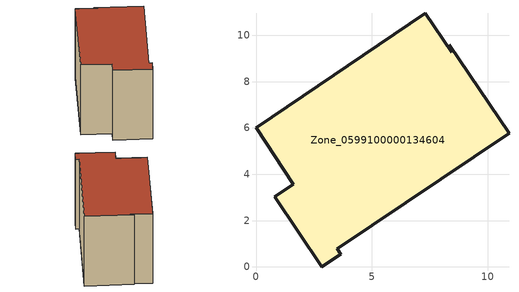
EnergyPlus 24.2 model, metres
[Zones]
Zone_0599100000134604
 floor ground (C_G): 10.92,5.78 3.5,0.78 3.66,0.55 2.84,0 0.8,3.02 1.61,3.57 0,6.01 7.3,10.96 8.44,9.28 8.34,9.6 z0
 wall outside (C_F): 0.8,3.02 2.84,0 3.66,0.55 3.5,0.78 10.92,5.78 8.34,9.6 8.44,9.28 7.3,10.96 0,6.01 1.61,3.57 0.8,3.02 z0:7.9
 roof outside (C_R): 7.3,10.96 0,6.01 1.61,3.57 0.8,3.02 2.84,0 3.66,0.55 3.5,0.78 10.92,5.78 8.34,9.6 8.44,9.28 z7.9
[BUILDING]
Pand.0599100000134604: North Axis=0; Terrain=City; Loads Convergence Tolerance Value=0.04; Temperature Convergence Tolerance Value=0.4; Solar Distribution=FullExterior; Maximum Number of Warmup Days=25; Minimum Number of Warmup Days=1
[Site:Location]
Rotterdam.The.Hague.AP_ZH_NLD Design_Conditions: Latitude=51.96; Longitude=4.45; Time Zone=1; Elevation=-4.5
[SITE:GROUNDTEMPERATURE:BUILDINGSURFACE]
18, 18, 18, 18, 18, 18, 18, 18, 18, 18, 18, 18
[MATERIAL] Thermal Absorptance=0.9; Solar Absorptance=0.7; Visible Absorptance=0.7
Name | Roughness | Thickness | Conductivity | Density | Specific Heat
G.TC.1965-1974 | MediumSmooth | 0.15 | 0.882353 | 540 | 1210
F.TC.1965-1974 | Rough | 0.3 | 0.697674 | 1920 | 840
R.TC.1965-1974 | MediumRough | 0.2 | 0.232558 | 1500 | 1000
[CONSTRUCTION]
C_G: G.TC.1965-1974
C_F: F.TC.1965-1974
C_R: R.TC.1965-1974
[ZONE]
Zone_0599100000134604: Type=1; Multiplier=1; Ceiling Height=Autocalculate; Volume=Autocalculate; Floor Area=autocalculate; Part of Total Floor Area=Yes
[ZONEINFILTRATION:DESIGNFLOWRATE]
Infil_Zone_0599100000134604: Zone or ZoneList or Space or SpaceList=Zone_0599100000134604; Schedule=AlwaysOn; Design Flow Rate Calculation Method=Flow/Area; Flow Rate per Floor Area=0.003; Constant Term Coefficient=1; Temperature Term Coefficient=0; Velocity Term Coefficient=0; Velocity Squared Term Coefficient=0
[HVACTEMPLATE:ZONE:IDEALLOADSAIRSYSTEM]
Zone_0599100000134604: Maximum Heating Supply Air Temperature=50; Minimum Cooling Supply Air Temperature=13; Maximum Heating Supply Air Humidity Ratio=0.0156; Minimum Cooling Supply Air Humidity Ratio=0.0077; Heating Limit=NoLimit; Cooling Limit=NoLimit; Dehumidification Control Type=ConstantSensibleHeatRatio; Cooling Sensible Heat Ratio=0.7; Dehumidification Setpoint=60; Humidification Control Type=None; Humidification Setpoint=30; Outdoor Air Method=None; Outdoor Air Flow Rate per Person=0.00944; Outdoor Air Flow Rate per Zone Floor Area=0; Outdoor Air Flow Rate per Zone=0; Demand Controlled Ventilation Type=None; Outdoor Air Economizer Type=NoEconomizer; Heat Recovery Type=None; Sensible Heat Recovery Effectiveness=0.7; Latent Heat Recovery Effectiveness=0.65
[ZONECONTROL:THERMOSTAT]
ThermostatControl_Zone_0599100000134604: Zone or ZoneList=Zone_0599100000134604; Control Type Schedule=DualSetpointControlType; Control 1=Thermostat_Zone_0599100000134604; Temperature Difference Between Cutout And Setpoint=0
[THERMOSTATSETPOINT:DUALSETPOINT]
Thermostat_Zone_0599100000134604: Heating Setpoint Temperature Schedule=HeatingSetpoint_Zone_0599100000134604; Cooling Setpoint Temperature Schedule=CoolingSetpoint_Zone_0599100000134604
[SCHEDULE:COMPACT]
HeatingSetpoint_Zone_0599100000134604: Through: 12/31, For: AllDays, Until: 24:00, 21
CoolingSetpoint_Zone_0599100000134604: Through: 12/31, For: AllDays, Until: 24:00, 24
DualSetpointControlType: Through: 12/31, For: AllDays, Until: 24:00, 4
AlwaysOn: Through: 12/31, For: AllDays, Until: 24:00, 1
